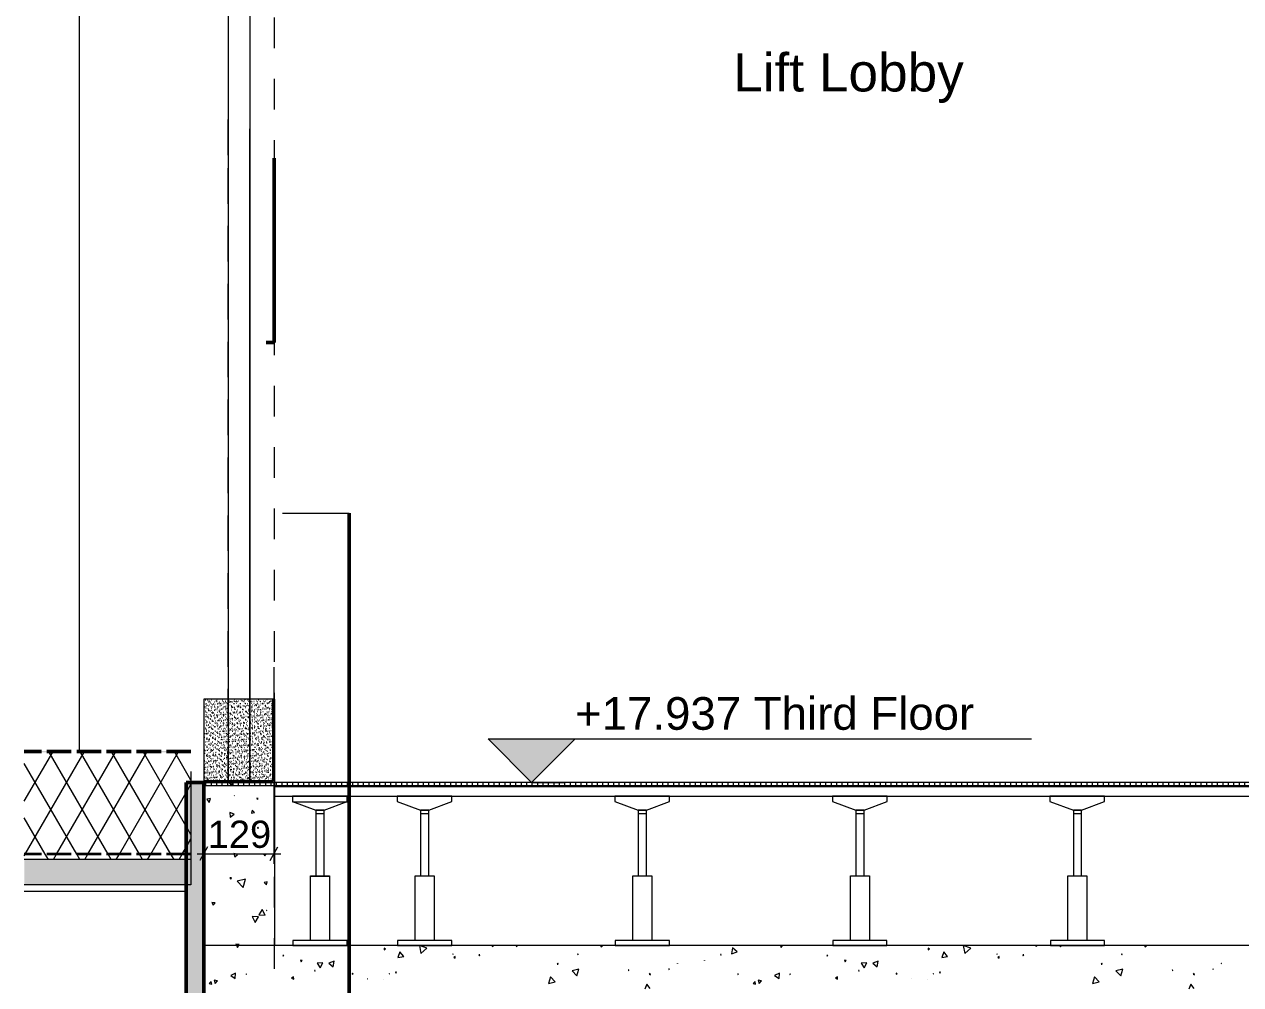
# Model space of a CAD drawing. Header units: millimetres. Extents: x -54677 to 188015, y -4000 to 32873.
# Drawn here: x -20314 to -18078, y 11778 to 13544 of the extents above; entities that cross this region are included whole.
import ezdxf

# ---------------------------------------------------------------- set-up
doc = ezdxf.new("R2010")
doc.units = ezdxf.units.MM
doc.header["$MEASUREMENT"] = 0
doc.linetypes.add('Dashed', pattern=[112.888889, 56.444445, -56.444445])
doc.linetypes.add('Hidden Line', pattern=[55, 45, -10])
for name, color, linetype, lineweight in [('0_Pen_No__1', 7, 'Continuous', 13), ('0_Pen_No__101', 252, 'Continuous', 15), ('0_Pen_No__2', 8, 'Continuous', 15), ('A-20-M_Floor_Slab_Pen_No__1', 7, 'Continuous', 13), ('A-20-M_Floor_Slab_Pen_No__160', 5, 'Continuous', 200), ('A-25-M_Wall_Int_Pen_No__3', 7, 'Continuous', 18), ('A-25-M_Wall_Int_Pen_No__87', 8, 'Continuous', 20), ('A-30-M_Stair_Pen_No__191', 7, 'Continuous', 5), ('A-95-M_Stair_Detail_Pen_No__1', 7, 'Continuous', 13), ('A-95-P_Text_1_50_GA_Pen_No__4', 7, 'Continuous', 20), ('New_A-20-M_Roof_Pen_No__193', 7, 'Continuous', 18), ('New_A-20-M_Roof_Pen_No__195', 7, 'Continuous', 35), ('New_A-20-M_Roof_Pen_No__4', 7, 'Continuous', 20), ('New_A-20-M_Roof_Pen_No__85', 8, 'Continuous', 20), ('New_A-25-M_Wall_Int_Pen_No__87', 8, 'Continuous', 20), ('New_A-30-M_Stair_Pen_No__191', 7, 'Continuous', 5), ('New_A-95-D_1_20_Pen_No__1', 7, 'Continuous', 13), ('New_A-95-D_Stair_Detail.Dim_Pen_No__4', 7, 'Continuous', 20), ('New_S-280-M_STRUCT_FRAME.IFC Import_Pen_No__90', 8, 'Continuous', 20)]:
    doc.layers.add(name, color=color, linetype=linetype, lineweight=lineweight)
for name, color, linetype, lineweight, true_color in [('A-20-M_Ceiling_Pen_No__241', 7, 'Continuous', 13, 0xc30c20), ('A-20-M_Floor_Slab_Pen_No__149', 7, 'Continuous', 0, 0x2a2a2a), ('A-30-M_Stair_Pen_No__145', 7, 'Continuous', 0, 0xa6a6a6), ('New_A-20-M_Roof_Pen_No__147', 7, 'Continuous', 0, 0x606060), ('New_A-20-M_Roof_Pen_No__149', 7, 'Continuous', 0, 0x2a2a2a), ('New_A-20-M_Roof_Pen_No__162', 7, 'Continuous', 0, 0xe47200), ('New_A-20-M_Roof_Pen_No__81', 7, 'Continuous', 20, 0x6a6a6a), ('New_A-25-M_Wall_Int_Pen_No__27', 7, 'Continuous', 50, 0x2a2a2a), ('New_A-25-M_Wall_Int_Pen_No__81', 7, 'Continuous', 20, 0x6a6a6a), ('New_A-30-M_Stair_Pen_No__145', 7, 'Continuous', 0, 0xa6a6a6), ('New_S-280-M_STRUCT_FRAME.IFC Import_Pen_No__30', 7, 'Continuous', 50, 0x2a2a2a)]:
    doc.layers.add(name, color=color, linetype=linetype, lineweight=lineweight, true_color=true_color)
doc.layers.add('New_A-95-D_1_20', color=7, linetype='Continuous')
doc.layers.add('New_A-95-D_Stair_Detail.Dim', color=7, linetype='Continuous')
doc.styles.add('GENERATED_STYLE_1', font='')
doc.styles.add('GENERATED_STYLE_2', font='')
doc.styles.get('GENERATED_STYLE_1').set_extended_font_data('Arial')
doc.styles.get('GENERATED_STYLE_2').set_extended_font_data('Swis721 BT')
doc.dimstyles.new('GENERATED_STYLE__1', dxfattribs={"dimtxt": 50, "dimasz": 19, "dimexe": 0.18, "dimexo": 50, "dimgap": 0.09, "dimtad": 1, "dimtih": 1, "dimtoh": 1, "dimdec": 0, "dimzin": 0, "dimdsep": 46, "dimtxsty": 'GENERATED_STYLE_1', "dimblk": 'ARROWHEAD_2', "dimblk1": 'ARROWHEAD_2', "dimblk2": 'ARROWHEAD_2', "dimcen": 0.09, "dimclrd": 7, "dimclre": 7, "dimclrt": 7, "dimadec": 0, "dimazin": 0, "dimtfac": 1, "dimtdec": 4, "dimtmove": 0, "dimatfit": 3, "dimfxl": 1, "dimtolj": 1, "dimtzin": 0, "dimarcsym": 0})
pattern_1 = [(60, (0, 0), (-43.30127, 25), []), (120, (0, 0), (43.30127, 25), [])]

# ---------------------------------------------------------------- blocks, each defined once
blk = doc.blocks.new('*X4')
at = {"layer": '0_Pen_No__101', "linetype": 'Continuous'}
for p, q in [((-19923.9, 11850), (-19922.2, 11846.7)), ((-19922.2, 11846.7), (-19920, 11850)), ((-19838.3, 11832), (-19837.8, 11830.4)), ((-19836.7, 11831.7), (-19838.3, 11832)), ((-19837.8, 11830.4), (-19836.7, 11831.7)), ((-19652.1, 11845.1), (-19652.3, 11842.2)), ((-19652.3, 11842.2), (-19649.6, 11843.4)), ((-19649.6, 11843.4), (-19652.1, 11845.1)), ((-19623.3, 11838.4), (-19627, 11828.3)), ((-19627, 11828.3), (-19616.4, 11830.1)), ((-19616.4, 11830.1), (-19623.3, 11838.4)), ((-19573.6, 11845.3), (-19587.6, 11850)), ((-19587.6, 11850), (-19584.6, 11835.5)), ((-19584.6, 11835.5), (-19573.6, 11845.3)), ((-19525.7, 11834.7), (-19526, 11834.5)), ((-19526, 11834.5), (-19525.6, 11834.4)), ((-19525.6, 11834.4), (-19525.7, 11834.7)), ((-19521.6, 11830), (-19524.2, 11828.8)), ((-19521.8, 11827.1), (-19521.6, 11830)), ((-19476.2, 11833), (-19478.2, 11833.1)), ((-19478.2, 11833.1), (-19477.2, 11831.3)), ((-19477.2, 11831.3), (-19476.2, 11833)), ((-19454, 11850), (-19453.9, 11848.4)), ((-19453.9, 11848.4), (-19451.5, 11850)), ((-19410.2, 11850), (-19408.6, 11847.9)), ((-19408.6, 11847.9), (-19407.7, 11850)), ((-19295.5, 11834.2), (-19296.7, 11833.9)), ((-19296.7, 11833.9), (-19295.8, 11833.1)), ((-19295.8, 11833.1), (-19295.5, 11834.2)), ((-19253.7, 11850), (-19253.7, 11847.8)), ((-19253.7, 11847.8), (-19250.6, 11849.6)), ((-19250.6, 11849.6), (-19251.2, 11850)), ((-19032.6, 11833.3), (-19033.7, 11833.3)), ((-19033.7, 11833.3), (-19033.1, 11832.4)), ((-19033.1, 11832.4), (-19032.6, 11833.3)), ((-19011.8, 11845.6), (-19013.8, 11834.9)), ((-19013.8, 11834.9), (-19003.5, 11838.4)), ((-19003.5, 11838.4), (-19011.8, 11845.6)), ((-18923.9, 11850), (-18922.2, 11846.7)), ((-18922.2, 11846.7), (-18920, 11850)), ((-18838.3, 11832), (-18837.8, 11830.4)), ((-18836.7, 11831.7), (-18838.3, 11832)), ((-18837.8, 11830.4), (-18836.7, 11831.7)), ((-18652.1, 11845.1), (-18652.3, 11842.2)), ((-18652.3, 11842.2), (-18649.6, 11843.4)), ((-18649.6, 11843.4), (-18652.1, 11845.1)), ((-18623.3, 11838.4), (-18627, 11828.3)), ((-18627, 11828.3), (-18616.4, 11830.1)), ((-18616.4, 11830.1), (-18623.3, 11838.4)), ((-18573.6, 11845.3), (-18587.6, 11850)), ((-18587.6, 11850), (-18584.6, 11835.5)), ((-18584.6, 11835.5), (-18573.6, 11845.3)), ((-18525.7, 11834.7), (-18526, 11834.5)), ((-18526, 11834.5), (-18525.6, 11834.4)), ((-18525.6, 11834.4), (-18525.7, 11834.7)), ((-18521.6, 11830), (-18524.2, 11828.8)), ((-18521.8, 11827.1), (-18521.6, 11830)), ((-18476.2, 11833), (-18478.2, 11833.1)), ((-18478.2, 11833.1), (-18477.2, 11831.3)), ((-18477.2, 11831.3), (-18476.2, 11833)), ((-18454, 11850), (-18453.9, 11848.4)), ((-18453.9, 11848.4), (-18451.5, 11850)), ((-18410.2, 11850), (-18408.6, 11847.9)), ((-18408.6, 11847.9), (-18407.7, 11850)), ((-18295.5, 11834.2), (-18296.7, 11833.9)), ((-18296.7, 11833.9), (-18295.8, 11833.1)), ((-18295.8, 11833.1), (-18295.5, 11834.2)), ((-18253.7, 11850), (-18253.7, 11847.8)), ((-18253.7, 11847.8), (-18250.6, 11849.6)), ((-18250.6, 11849.6), (-18251.2, 11850)), ((-19806, 11823.1), (-19805, 11820.1)), ((-19802.8, 11822.5), (-19806, 11823.1)), ((-19805, 11820.1), (-19802.8, 11822.5)), ((-19765.2, 11818), (-19775.3, 11817.6)), ((-19775.3, 11817.6), (-19770, 11809)), ((-19770, 11809), (-19765.2, 11818)), ((-19744.2, 11821.3), (-19753.9, 11817.9)), ((-19753.9, 11817.9), (-19746.2, 11811.2)), ((-19746.2, 11811.2), (-19744.2, 11821.3)), ((-19524.2, 11828.8), (-19521.8, 11827.1)), ((-19333, 11817.4), (-19334.3, 11816.1)), ((-19334.3, 11816.1), (-19332.5, 11815.7)), ((-19332.5, 11815.7), (-19333, 11817.4)), ((-19112.8, 11817), (-19113.2, 11817)), ((-19113.2, 11817), (-19113, 11816.7)), ((-19113, 11816.7), (-19112.8, 11817)), ((-19063.6, 11822.4), (-19063.6, 11821.9)), ((-19063.3, 11822.1), (-19063.6, 11822.4)), ((-19063.6, 11821.9), (-19063.3, 11822.1)), ((-18806, 11823.1), (-18805, 11820.1)), ((-18802.8, 11822.5), (-18806, 11823.1)), ((-18805, 11820.1), (-18802.8, 11822.5)), ((-18765.2, 11818), (-18775.3, 11817.6)), ((-18775.3, 11817.6), (-18770, 11809)), ((-18770, 11809), (-18765.2, 11818)), ((-18744.2, 11821.3), (-18753.9, 11817.9)), ((-18753.9, 11817.9), (-18746.2, 11811.2)), ((-18746.2, 11811.2), (-18744.2, 11821.3)), ((-18524.2, 11828.8), (-18521.8, 11827.1)), ((-18333, 11817.4), (-18334.3, 11816.1)), ((-18334.3, 11816.1), (-18332.5, 11815.7)), ((-18332.5, 11815.7), (-18333, 11817.4)), ((-18112.8, 11817), (-18113.2, 11817)), ((-18113.2, 11817), (-18113, 11816.7)), ((-18113, 11816.7), (-18112.8, 11817)), ((-19958.6, 11784.9), (-19965, 11786.5)), ((-19965, 11786.5), (-19963.1, 11780.1)), ((-19925.4, 11799.5), (-19934.4, 11795)), ((-19934.4, 11795), (-19926, 11789.5)), ((-19926, 11789.5), (-19925.4, 11799.5)), ((-19906.1, 11798.1), (-19906.3, 11797.1)), ((-19906.3, 11797.1), (-19905.3, 11797.4)), ((-19905.3, 11797.4), (-19906.1, 11798.1)), ((-19819, 11792.4), (-19822.6, 11789.9)), ((-19822.6, 11789.9), (-19818.6, 11788)), ((-19818.6, 11788), (-19819, 11792.4)), ((-19778.9, 11803.9), (-19780.1, 11804.1)), ((-19780.1, 11804.1), (-19779.7, 11802.9)), ((-19779.7, 11802.9), (-19778.9, 11803.9)), ((-19710.7, 11799.4), (-19711.2, 11797.6)), ((-19711.2, 11797.6), (-19709.4, 11798.1)), ((-19709.4, 11798.1), (-19710.7, 11799.4)), ((-19682.7, 11789), (-19682.7, 11788.8)), ((-19682.5, 11788.9), (-19682.7, 11789)), ((-19682.7, 11788.8), (-19682.5, 11788.9)), ((-19653.4, 11787), (-19653.6, 11786.9)), ((-19653.6, 11786.9), (-19653.4, 11786.8)), ((-19653.4, 11786.8), (-19653.4, 11787)), ((-19642.8, 11798.4), (-19643, 11798.1)), ((-19643, 11798.1), (-19642.6, 11798)), ((-19642.6, 11798), (-19642.8, 11798.4)), ((-19629.6, 11801), (-19631.6, 11800.9)), ((-19631.6, 11800.9), (-19630.6, 11799.2)), ((-19630.6, 11799.2), (-19629.6, 11801)), ((-19346.3, 11792.4), (-19350.3, 11780.5)), ((-19338, 11783.1), (-19346.3, 11792.4)), ((-19294.3, 11806.9), (-19306.9, 11803.7)), ((-19306.9, 11803.7), (-19297.8, 11794.4)), ((-19297.8, 11794.4), (-19294.3, 11806.9)), ((-19202.7, 11805.5), (-19203.4, 11804.5)), ((-19203.4, 11804.5), (-19202.2, 11804.3)), ((-19202.2, 11804.3), (-19202.7, 11805.5)), ((-19163.1, 11798.9), (-19164.9, 11797.3)), ((-19164.9, 11797.3), (-19162.6, 11796.5)), ((-19162.6, 11796.5), (-19163.1, 11798.9)), ((-19128, 11806.8), (-19129, 11807.1)), ((-19129, 11807.1), (-19128.8, 11806.1)), ((-19128.8, 11806.1), (-19128, 11806.8)), ((-19002, 11798.1), (-19002.1, 11796.6)), ((-19002.1, 11796.6), (-19000.7, 11797.3)), ((-19000.7, 11797.3), (-19002, 11798.1)), ((-18958.6, 11784.9), (-18965, 11786.5)), ((-18965, 11786.5), (-18963.1, 11780.1)), ((-18925.4, 11799.5), (-18934.4, 11795)), ((-18934.4, 11795), (-18926, 11789.5)), ((-18926, 11789.5), (-18925.4, 11799.5)), ((-18906.1, 11798.1), (-18906.3, 11797.1)), ((-18906.3, 11797.1), (-18905.3, 11797.4)), ((-18905.3, 11797.4), (-18906.1, 11798.1)), ((-18819, 11792.4), (-18822.6, 11789.9)), ((-18822.6, 11789.9), (-18818.6, 11788)), ((-18818.6, 11788), (-18819, 11792.4)), ((-18778.9, 11803.9), (-18780.1, 11804.1)), ((-18780.1, 11804.1), (-18779.7, 11802.9)), ((-18779.7, 11802.9), (-18778.9, 11803.9)), ((-18710.7, 11799.4), (-18711.2, 11797.6)), ((-18711.2, 11797.6), (-18709.4, 11798.1)), ((-18709.4, 11798.1), (-18710.7, 11799.4)), ((-18682.7, 11789), (-18682.7, 11788.8)), ((-18682.5, 11788.9), (-18682.7, 11789)), ((-18682.7, 11788.8), (-18682.5, 11788.9)), ((-18653.4, 11787), (-18653.6, 11786.9)), ((-18653.6, 11786.9), (-18653.4, 11786.8)), ((-18653.4, 11786.8), (-18653.4, 11787)), ((-18642.8, 11798.4), (-18643, 11798.1)), ((-18643, 11798.1), (-18642.6, 11798)), ((-18642.6, 11798), (-18642.8, 11798.4)), ((-18629.6, 11801), (-18631.6, 11800.9)), ((-18631.6, 11800.9), (-18630.6, 11799.2)), ((-18630.6, 11799.2), (-18629.6, 11801)), ((-18346.3, 11792.4), (-18350.3, 11780.5)), ((-18338, 11783.1), (-18346.3, 11792.4)), ((-18294.3, 11806.9), (-18306.9, 11803.7)), ((-18306.9, 11803.7), (-18297.8, 11794.4)), ((-18297.8, 11794.4), (-18294.3, 11806.9)), ((-18202.7, 11805.5), (-18203.4, 11804.5)), ((-18203.4, 11804.5), (-18202.2, 11804.3)), ((-18202.2, 11804.3), (-18202.7, 11805.5)), ((-18163.1, 11798.9), (-18164.9, 11797.3)), ((-18164.9, 11797.3), (-18162.6, 11796.5)), ((-18162.6, 11796.5), (-18163.1, 11798.9)), ((-18128, 11806.8), (-18129, 11807.1)), ((-18129, 11807.1), (-18128.8, 11806.1)), ((-18128.8, 11806.1), (-18128, 11806.8)), ((-19970.3, 11783.7), (-19973.9, 11780.5)), ((-19973.9, 11780.5), (-19969.4, 11779)), ((-19969.4, 11779), (-19970.3, 11783.7)), ((-19963.1, 11780.1), (-19958.6, 11784.9)), ((-19350.3, 11780.5), (-19338, 11783.1)), ((-19169.4, 11778.9), (-19173, 11769.8)), ((-19163.3, 11771.2), (-19169.4, 11778.9)), ((-18970.3, 11783.7), (-18973.9, 11780.5)), ((-18973.9, 11780.5), (-18969.4, 11779)), ((-18969.4, 11779), (-18970.3, 11783.7)), ((-18963.1, 11780.1), (-18958.6, 11784.9)), ((-18350.3, 11780.5), (-18338, 11783.1)), ((-18169.4, 11778.9), (-18173, 11769.8)), ((-18163.3, 11771.2), (-18169.4, 11778.9))]:
    blk.add_line(p, q, dxfattribs=at)
blk = doc.blocks.new('Fill_2_1', base_point=(0, 0))
at = {"layer": '0_Pen_No__101', "color": 8, "linetype": 'Continuous', "lineweight": 15}
for p, q in [((-19984.1, 11850), (-19984.1, 11760)), ((-19468.3, 11850), (-19984.1, 11850)), ((-18277.8, 11850), (-19468.3, 11850)), ((-16934.1, 11850), (-18277.8, 11850))]:
    blk.add_line(p, q, dxfattribs=at)
at = {"layer": '0_Pen_No__101', "linetype": 'Continuous'}
blk.add_blockref('*X4', (0, 0), dxfattribs=at)
blk = doc.blocks.new('*X10')
at = {"layer": '0_Pen_No__101', "linetype": 'Continuous'}
for p, q in [((-19930.9, 12149.7), (-19936.5, 12148.8)), ((-19936.5, 12148.8), (-19933, 12144.3)), ((-19933, 12144.3), (-19930.9, 12149.7)), ((-19927.9, 12125.7), (-19927.6, 12125.1)), ((-19927.2, 12125.6), (-19927.9, 12125.7)), ((-19927.6, 12125.1), (-19927.2, 12125.6)), ((-19884.2, 12120.5), (-19886.4, 12121.2)), ((-19886.4, 12121.2), (-19885.8, 12119)), ((-19885.8, 12119), (-19884.2, 12120.5)), ((-19971.3, 12120.3), (-19978.6, 12119.1)), ((-19978.6, 12119.1), (-19973.9, 12113.3)), ((-19973.9, 12113.3), (-19971.3, 12120.3)), ((-19895, 12099), (-19896.4, 12093.4)), ((-19890.9, 12095), (-19895, 12099)), ((-19936.3, 12094.8), (-19935.2, 12086.2)), ((-19928.3, 12091.4), (-19936.3, 12094.8)), ((-19935.2, 12086.2), (-19928.3, 12091.4)), ((-19896.4, 12093.4), (-19890.9, 12095)), ((-19884.4, 12067.6), (-19885.4, 12065.8)), ((-19885.4, 12065.8), (-19883.4, 12065.9)), ((-19883.4, 12065.9), (-19884.4, 12067.6)), ((-19928.5, 12019.4), (-19926.8, 12013.1)), ((-19922.2, 12017.7), (-19928.5, 12019.4)), ((-19926.8, 12013.1), (-19922.2, 12017.7)), ((-19870, 12017.6), (-19873.3, 12017.7)), ((-19873.3, 12017.7), (-19871.7, 12014.8)), ((-19871.7, 12014.8), (-19870, 12017.6)), ((-19933, 11974.3), (-19935.8, 11974.3)), ((-19935.8, 11974.3), (-19934.4, 11971.9)), ((-19934.4, 11971.9), (-19933, 11974.3)), ((-19907.4, 11972.1), (-19922.8, 11968.2)), ((-19922.8, 11968.2), (-19911.7, 11956.8)), ((-19911.7, 11956.8), (-19907.4, 11972.1)), ((-19867.1, 11967.5), (-19872.7, 11966.2)), ((-19872.7, 11966.2), (-19868.8, 11962)), ((-19868.8, 11962), (-19867.1, 11967.5)), ((-19963.3, 11928.7), (-19969, 11929.5)), ((-19969, 11929.5), (-19966.8, 11924.2)), ((-19966.8, 11924.2), (-19963.3, 11928.7)), ((-19883.4, 11902.8), (-19895.2, 11903.2)), ((-19895.2, 11903.2), (-19889.7, 11892.7)), ((-19889.7, 11892.7), (-19883.4, 11902.8)), ((-19876.5, 11916.4), (-19882.7, 11906.4)), ((-19882.7, 11906.4), (-19870.9, 11906)), ((-19870.9, 11906), (-19876.5, 11916.4)), ((-19868.1, 11914.5), (-19868.5, 11914.2)), ((-19868.5, 11914.2), (-19868.1, 11913.9)), ((-19868.1, 11913.9), (-19868.1, 11914.5)), ((-19925.1, 11852.4), (-19922.2, 11846.7)), ((-19918.7, 11852.1), (-19925.1, 11852.4)), ((-19922.2, 11846.7), (-19918.7, 11852.1))]:
    blk.add_line(p, q, dxfattribs=at)
blk = doc.blocks.new('Fill_5_1', base_point=(0, 0))
at = {"layer": '0_Pen_No__101', "linetype": 'Continuous'}
blk.add_blockref('*X10', (0, 0), dxfattribs=at)
blk = doc.blocks.new('*X20')
at = {"layer": 'New_A-20-M_Roof_Pen_No__162', "linetype": 'Continuous'}
for points in [[(-20313.9, 12205.6), (-20249.4, 12205.6), (-20249.4, 12207.6), (-20313.9, 12207.6)], [(-20007.5, 12207.6), (-20099.4, 12207.6), (-20099.4, 12205.6), (-20007.5, 12205.6)]]:
    blk.add_hatch(color=256, dxfattribs=at).paths.add_polyline_path(points)
blk = doc.blocks.new('Fill_10_1', base_point=(0, 0))
at = {"layer": 'New_A-20-M_Roof_Pen_No__162', "linetype": 'Continuous'}
blk.add_blockref('*X20', (0, 0), dxfattribs=at)
blk = doc.blocks.new('*D35')
at = {"layer": 'New_A-95-D_1_20_Pen_No__1', "linetype": 'Continuous'}
for p, q in [((-19854.8, 12000.3), (-19854.8, 12361.9)), ((-19976.9, 12031.5), (-19991.3, 12006.5)), ((-19984.1, 11810), (-19984.1, 12037.8)), ((-19862, 12006.5), (-19847.5, 12031.5)), ((-19996.3, 12019), (-19984.1, 12019)), ((-19984.1, 12019), (-19854.8, 12019)), ((-19854.8, 12019), (-19842.5, 12019))]:
    blk.add_line(p, q, dxfattribs=at)
at = {"layer": 'New_A-95-D_1_20_Pen_No__1', "insert": (-19976.6, 12029), "char_height": 50, "attachment_point": 7, "style": 'GENERATED_STYLE_1'}
blk.add_mtext('\\A1;{\\fArial|b0|i0|c0|p34;129}', dxfattribs=at)
blk = doc.blocks.new('ARROWHEAD_2')
at = {"color": 0, "linetype": 'Continuous', "lineweight": 0}
for p, q in [((0, 0), (-1, 0)), ((-0.38, -0.66), (0.38, 0.66))]:
    blk.add_line(p, q, dxfattribs=at)
blk = doc.blocks.new('Dimension_4_1', base_point=(-19381.3, 12150))
at = {"layer": 'New_A-95-D_Stair_Detail.Dim', "linetype": 'Continuous', "lineweight": 0, "true_color": 0x000000}
blk.add_hatch(color=178, dxfattribs=at).paths.add_polyline_path([(-19381.3, 12150), (-19301.3, 12230), (-19461.3, 12230)])
at = {"layer": 'New_A-95-D_Stair_Detail.Dim_Pen_No__4', "linetype": 'Continuous'}
for p, q in [((-19381.3, 12150), (-19461.3, 12230)), ((-19461.3, 12230), (-19301.3, 12230)), ((-19301.3, 12230), (-19381.3, 12150)), ((-19301.3, 12230), (-18462.4, 12230)), ((-19381.3, 12150), (-19441.3, 12150)), ((-19381.3, 12150), (-19321.3, 12150))]:
    blk.add_line(p, q, dxfattribs=at)
at = {"layer": 'New_A-95-D_Stair_Detail.Dim_Pen_No__4', "insert": (-19301.3, 12246), "char_height": 60, "attachment_point": 7, "style": 'GENERATED_STYLE_1'}
blk.add_mtext('\\A1;{\\fArial|b0|i0|c0|p34;+17.937 Third Floor}', dxfattribs=at)

msp = doc.modelspace()

# ---------------------------------------------------------------- hatches: boundary and pattern name
at = {"layer": '0_Pen_No__101', "linetype": 'Continuous'}
h = msp.add_hatch(dxfattribs=at)
h.set_pattern_fill('AR_SAND_0001', color=256, style=0, pattern_type=2)
h.set_pattern_definition([(37.5, (0, 0), (-0.2519482, 7.7065243), [0, -6.079392, 0, -6.79932, 0, -6.49935]), (7.5, (0, 0), (7.078399, 11.2874554), [0, -3.279672, 0, -5.479452, 0, -2.09979]), (327.5, (-4.9195, -8e-16), (12.4553218, 0.022634), [0, -1.9998, 0, -7.19928, 0, -9.39906]), (317.5, (-4.92, -8e-16), (12.023304, 3.510351), [0, -0.9999, 0, -4.719528, 0, -5.39946])])
h.paths.add_polyline_path([(-19857.1, 12153), (-19857.1, 12303), (-19984.1, 12303), (-19984.1, 12153)])
at = {"layer": 'A-20-M_Floor_Slab_Pen_No__160', "linetype": 'Continuous', "lineweight": 0, "true_color": 0x00007f}
msp.add_hatch(color=176, dxfattribs=at).paths.add_polyline_path([(-19984.1, 12150), (-19853.8, 12150), (-19853.8, 12303), (-19857.1, 12303), (-19857.1, 12153), (-19984.1, 12153)])
at = {"layer": 'A-30-M_Stair_Pen_No__145', "linetype": 'Continuous'}
h = msp.add_hatch(dxfattribs=at)
h.set_pattern_fill('Floor_Finish_0001', color=256, style=0, pattern_type=2)
h.set_pattern_definition([(90, (0, 0), (-10, 0), [])])
h.paths.add_polyline_path([(-19984.1, 12144.5), (-16696.7, 12144.5), (-16696.7, 12150), (-19984.1, 12150)])
at = {"layer": 'New_A-20-M_Roof_Pen_No__81', "linetype": 'Continuous', "lineweight": 0, "true_color": 0x353535}
msp.add_hatch(color=250, dxfattribs=at).paths.add_polyline_path([(-20313.9, 12008), (-20313.9, 11962), (-20007.5, 11962), (-20007.5, 12008)])
at = {"layer": 'New_A-20-M_Roof_Pen_No__85', "linetype": 'Continuous'}
h = msp.add_hatch(dxfattribs=at)
h.set_pattern_fill('Batt_Insulation_0001', color=256, style=0, pattern_type=2)
h.set_pattern_definition(pattern_1)
h.paths.add_polyline_path([(-20313.9, 12205.6), (-20313.9, 12018), (-20007.5, 12018), (-20007.5, 12205.6)])
h = msp.add_hatch(dxfattribs=at)
h.set_pattern_fill('Batt_Insulation_0001', color=256, style=0, pattern_type=2)
h.set_pattern_definition(pattern_1)
h.paths.add_polyline_path([(-20313.9, 12018), (-20313.9, 12008), (-20007.5, 12008), (-20007.5, 12018)])
at = {"layer": 'New_A-25-M_Wall_Int_Pen_No__81', "linetype": 'Continuous', "lineweight": 0, "true_color": 0x353535}
h = msp.add_hatch(color=250, dxfattribs=at)
h.paths.add_polyline_path([(-19984.1, 12150), (-20016.6, 12150), (-20016.6, 0), (-19732.3, 0), (-19732.3, 11700), (-19783.8, 11700), (-19783.8, 11691.4), (-19841.3, 11691.4), (-19848.5, 11688.4), (-19851.5, 11681.2), (-19851.5, 11320.8), (-19848.5, 11313.6), (-19841.3, 11310.6), (-19783.8, 11310.6), (-19783.8, 11302), (-19925.6, 11302), (-19925.6, 11310.6), (-19868.1, 11310.6), (-19860.9, 11313.6), (-19857.9, 11320.8), (-19857.9, 11681.2), (-19860.9, 11688.4), (-19868.1, 11691.4), (-19925.6, 11691.4), (-19925.6, 11700), (-19984.1, 11700)])
h.paths.add_polyline_path([(-19869.7, 10989.9), (-19854.7, 10989.9), (-19854.7, 10766.4), (-19869.7, 10766.4)], flags=0)
h.paths.add_polyline_path([(-19839.7, 8331.6), (-19839.7, 8108.1), (-19854.7, 8108.1), (-19854.7, 8331.6)], flags=0)
h.paths.add_polyline_path([(-19925.6, 7650), (-19783.8, 7650), (-19783.8, 7641.4), (-19841.3, 7641.4), (-19848.5, 7638.4), (-19851.5, 7631.2), (-19851.5, 7270.8), (-19848.5, 7263.6), (-19841.3, 7260.6), (-19783.8, 7260.6), (-19783.8, 7252), (-19925.6, 7252), (-19925.6, 7260.6), (-19868.1, 7260.6), (-19860.9, 7263.6), (-19857.9, 7270.8), (-19857.9, 7631.2), (-19860.9, 7638.4), (-19868.1, 7641.4), (-19925.6, 7641.4)], flags=0)
h.paths.add_polyline_path([(-19783.8, 3202), (-19925.6, 3202), (-19925.6, 3210.6), (-19868.1, 3210.6), (-19860.9, 3213.6), (-19857.9, 3220.8), (-19857.9, 3581.2), (-19860.9, 3588.4), (-19868.1, 3591.4), (-19925.6, 3591.4), (-19925.6, 3600), (-19783.8, 3600), (-19783.8, 3591.4), (-19841.3, 3591.4), (-19848.5, 3588.4), (-19851.5, 3581.2), (-19851.5, 3220.8), (-19848.5, 3213.6), (-19841.3, 3210.6), (-19783.8, 3210.6)], flags=0)
at = {"layer": 'New_A-30-M_Stair_Pen_No__145', "linetype": 'Continuous'}
h = msp.add_hatch(dxfattribs=at)
h.set_pattern_fill('Plywood_0001', color=256, style=0, pattern_type=2)
h.set_pattern_definition([(0, (0, 0), (0, 40), [])])
h.paths.add_polyline_path([(-16696.7, 12142), (-19853.8, 12142), (-19853.8, 12125), (-16696.7, 12125)])

# ---------------------------------------------------------------- linework, layer by layer
at = {"layer": '0_Pen_No__1', "linetype": 'Continuous', "flags": 128}
for points in [[(-20076.9, 12017.7), (-20076.9, 12017.7)], [(-20075.7, 12017.7), (-20075.7, 12017.7)]]:
    msp.add_lwpolyline(points, dxfattribs=at)
at = {"layer": '0_Pen_No__2', "linetype": 'Continuous', "flags": 128}
msp.add_lwpolyline([(-19857.1, 12153), (-19857.1, 12303), (-19984.1, 12303), (-19984.1, 12153)], close=True, dxfattribs=at)
at = {"layer": 'A-20-M_Ceiling_Pen_No__241', "linetype": 'Dashed'}
msp.add_line((-19854.8, 20217.3), (-19854.8, -4000), dxfattribs=at)
at = {"layer": 'A-20-M_Floor_Slab_Pen_No__1', "linetype": 'Continuous', "flags": 128}
msp.add_lwpolyline([(-19984.1, 12150), (-19853.8, 12150), (-19853.8, 12303), (-19857.1, 12303), (-19857.1, 12153), (-19984.1, 12153)], close=True, dxfattribs=at)
at = {"layer": 'A-20-M_Floor_Slab_Pen_No__149', "linetype": 'Continuous'}
msp.add_line((-19853.8, 12153), (-19853.8, 11850), dxfattribs=at)
at = {"layer": 'A-25-M_Wall_Int_Pen_No__3', "linetype": 'Continuous'}
for p, q in [((-19939.1, 14588), (-19939.1, 12150)), ((-19899.1, 14576), (-19899.1, 12150)), ((-19899, 13974.5), (-19899, 13386.1)), ((-19939.2, 13523.7), (-19939.2, 13458.2)), ((-19939.2, 13434.5), (-19939.2, 13369)), ((-19939.2, 13303.5), (-19939.2, 13369)), ((-19899, 12763.5), (-19899, 13351.9)), ((-19939.2, 13214.3), (-19939.2, 13279.8)), ((-19939.2, 13107.9), (-19939.2, 13173.4)), ((-19939.2, 13001.4), (-19939.2, 13066.9)), ((-19939.2, 12895), (-19939.2, 12960.5)), ((-19939.2, 12788.6), (-19939.2, 12854.1)), ((-19939.2, 12682.2), (-19939.2, 12747.6)), ((-19899, 12150), (-19899, 12763.5)), ((-19939.2, 12575.7), (-19939.2, 12641.2)), ((-19939.2, 12469.3), (-19939.2, 12534.8)), ((-19939.2, 12362.9), (-19939.2, 12428.4)), ((-19939.2, 12256.4), (-19939.2, 12321.9)), ((-19939.2, 12150), (-19939.2, 12215.5))]:
    msp.add_line(p, q, dxfattribs=at)
at = {"layer": 'A-25-M_Wall_Int_Pen_No__87', "linetype": 'Continuous'}
msp.add_line((-20212.9, 14670), (-20212.9, 12207.6), dxfattribs=at)
at = {"layer": 'A-30-M_Stair_Pen_No__191', "linetype": 'Continuous', "flags": 128}
for points in [[(-19984.1, 12144.5), (-16696.7, 12144.5), (-16696.7, 12150), (-19984.1, 12150)], [(-19777.8, 12099.3), (-19762.7, 12099.3), (-19720.3, 12114.9), (-19720.3, 12125), (-19820.8, 12125), (-19820.8, 12114.9)], [(-19820.8, 12114.4), (-19720.3, 12114.4), (-19720.3, 12124.6), (-19820.8, 12124.6)], [(-19585.2, 12099.3), (-19570.1, 12099.3), (-19527.7, 12114.9), (-19527.7, 12125), (-19628.2, 12125), (-19628.2, 12114.9)], [(-19185.2, 12099.3), (-19170.1, 12099.3), (-19127.7, 12114.9), (-19127.7, 12125), (-19228.2, 12125), (-19228.2, 12114.9)], [(-19185.2, 12099.3), (-19170.1, 12099.3), (-19127.7, 12114.9), (-19127.7, 12125), (-19228.2, 12125), (-19228.2, 12114.9)], [(-18785.2, 12099.3), (-18770.1, 12099.3), (-18727.7, 12114.9), (-18727.7, 12125), (-18828.2, 12125), (-18828.2, 12114.9)], [(-18785.2, 12099.3), (-18770.1, 12099.3), (-18727.7, 12114.9), (-18727.7, 12125), (-18828.2, 12125), (-18828.2, 12114.9)], [(-18785.2, 12099.3), (-18770.1, 12099.3), (-18727.7, 12114.9), (-18727.7, 12125), (-18828.2, 12125), (-18828.2, 12114.9)], [(-18385.2, 12099.3), (-18370.1, 12099.3), (-18327.7, 12114.9), (-18327.7, 12125), (-18428.2, 12125), (-18428.2, 12114.9)], [(-18385.2, 12099.3), (-18370.1, 12099.3), (-18327.7, 12114.9), (-18327.7, 12125), (-18428.2, 12125), (-18428.2, 12114.9)], [(-18385.2, 12099.3), (-18370.1, 12099.3), (-18327.7, 12114.9), (-18327.7, 12125), (-18428.2, 12125), (-18428.2, 12114.9)], [(-18385.2, 12099.3), (-18370.1, 12099.3), (-18327.7, 12114.9), (-18327.7, 12125), (-18428.2, 12125), (-18428.2, 12114.9)], [(-19777.8, 11978.4), (-19762.7, 11978.4), (-19762.7, 12099.3), (-19777.8, 12099.3)], [(-19585.2, 11978.4), (-19570.1, 11978.4), (-19570.1, 12099.3), (-19585.2, 12099.3)], [(-19185.2, 11978.4), (-19170.1, 11978.4), (-19170.1, 12099.3), (-19185.2, 12099.3)], [(-19185.2, 11978.4), (-19170.1, 11978.4), (-19170.1, 12099.3), (-19185.2, 12099.3)], [(-18785.2, 11978.4), (-18770.1, 11978.4), (-18770.1, 12099.3), (-18785.2, 12099.3)], [(-18785.2, 11978.4), (-18770.1, 11978.4), (-18770.1, 12099.3), (-18785.2, 12099.3)], [(-18785.2, 11978.4), (-18770.1, 11978.4), (-18770.1, 12099.3), (-18785.2, 12099.3)], [(-18385.2, 11978.4), (-18370.1, 11978.4), (-18370.1, 12099.3), (-18385.2, 12099.3)], [(-18385.2, 11978.4), (-18370.1, 11978.4), (-18370.1, 12099.3), (-18385.2, 12099.3)], [(-18385.2, 11978.4), (-18370.1, 11978.4), (-18370.1, 12099.3), (-18385.2, 12099.3)], [(-18385.2, 11978.4), (-18370.1, 11978.4), (-18370.1, 12099.3), (-18385.2, 12099.3)], [(-19777.8, 11978.4), (-19762.7, 11978.4), (-19762.7, 12092.3), (-19777.8, 12092.3)], [(-19585.2, 11978.4), (-19570.1, 11978.4), (-19570.1, 12092.3), (-19585.2, 12092.3)], [(-19185.2, 11978.4), (-19170.1, 11978.4), (-19170.1, 12092.3), (-19185.2, 12092.3)], [(-19185.2, 11978.4), (-19170.1, 11978.4), (-19170.1, 12092.3), (-19185.2, 12092.3)], [(-18785.2, 11978.4), (-18770.1, 11978.4), (-18770.1, 12092.3), (-18785.2, 12092.3)], [(-18785.2, 11978.4), (-18770.1, 11978.4), (-18770.1, 12092.3), (-18785.2, 12092.3)], [(-18785.2, 11978.4), (-18770.1, 11978.4), (-18770.1, 12092.3), (-18785.2, 12092.3)], [(-18385.2, 11978.4), (-18370.1, 11978.4), (-18370.1, 12092.3), (-18385.2, 12092.3)], [(-18385.2, 11978.4), (-18370.1, 11978.4), (-18370.1, 12092.3), (-18385.2, 12092.3)], [(-18385.2, 11978.4), (-18370.1, 11978.4), (-18370.1, 12092.3), (-18385.2, 12092.3)], [(-18385.2, 11978.4), (-18370.1, 11978.4), (-18370.1, 12092.3), (-18385.2, 12092.3)], [(-19787.7, 11978.4), (-19752.7, 11978.4), (-19752.7, 11859.5), (-19787.7, 11859.5)], [(-19787.7, 11977.9), (-19752.7, 11977.9), (-19752.7, 11859.1), (-19787.7, 11859.1)], [(-19595.1, 11978.4), (-19560.2, 11978.4), (-19560.2, 11859.5), (-19595.1, 11859.5)], [(-19195.1, 11978.4), (-19160.2, 11978.4), (-19160.2, 11859.5), (-19195.1, 11859.5)], [(-19195.1, 11978.4), (-19160.2, 11978.4), (-19160.2, 11859.5), (-19195.1, 11859.5)], [(-18795.1, 11978.4), (-18760.2, 11978.4), (-18760.2, 11859.5), (-18795.1, 11859.5)], [(-18795.1, 11978.4), (-18760.2, 11978.4), (-18760.2, 11859.5), (-18795.1, 11859.5)], [(-18795.1, 11978.4), (-18760.2, 11978.4), (-18760.2, 11859.5), (-18795.1, 11859.5)], [(-18395.1, 11978.4), (-18360.2, 11978.4), (-18360.2, 11859.5), (-18395.1, 11859.5)], [(-18395.1, 11978.4), (-18360.2, 11978.4), (-18360.2, 11859.5), (-18395.1, 11859.5)], [(-18395.1, 11978.4), (-18360.2, 11978.4), (-18360.2, 11859.5), (-18395.1, 11859.5)], [(-18395.1, 11978.4), (-18360.2, 11978.4), (-18360.2, 11859.5), (-18395.1, 11859.5)], [(-19820, 11850), (-19720.4, 11850), (-19720.4, 11859.5), (-19820, 11859.5)], [(-19627.5, 11850), (-19527.9, 11850), (-19527.9, 11859.5), (-19627.5, 11859.5)], [(-19227.5, 11850), (-19127.9, 11850), (-19127.9, 11859.5), (-19227.5, 11859.5)], [(-19227.5, 11850), (-19127.9, 11850), (-19127.9, 11859.5), (-19227.5, 11859.5)], [(-18827.5, 11850), (-18727.9, 11850), (-18727.9, 11859.5), (-18827.5, 11859.5)], [(-18827.5, 11850), (-18727.9, 11850), (-18727.9, 11859.5), (-18827.5, 11859.5)], [(-18827.5, 11850), (-18727.9, 11850), (-18727.9, 11859.5), (-18827.5, 11859.5)], [(-18427.5, 11850), (-18327.9, 11850), (-18327.9, 11859.5), (-18427.5, 11859.5)], [(-18427.5, 11850), (-18327.9, 11850), (-18327.9, 11859.5), (-18427.5, 11859.5)], [(-18427.5, 11850), (-18327.9, 11850), (-18327.9, 11859.5), (-18427.5, 11859.5)], [(-18427.5, 11850), (-18327.9, 11850), (-18327.9, 11859.5), (-18427.5, 11859.5)]]:
    msp.add_lwpolyline(points, close=True, dxfattribs=at)
at = {"layer": 'A-95-M_Stair_Detail_Pen_No__1', "linetype": 'Continuous', "flags": 128}
msp.add_lwpolyline([(-19984.1, 12150), (-19984.1, 12153), (-19857.1, 12153), (-19857.1, 12303), (-19853.8, 12303), (-19853.8, 12150)], close=True, dxfattribs=at)
at = {"layer": 'New_A-20-M_Roof_Pen_No__147', "linetype": 'Continuous'}
msp.add_line((-20007.5, 12008), (-20007.5, 11962), dxfattribs=at)
at = {"layer": 'New_A-20-M_Roof_Pen_No__149', "linetype": 'Continuous'}
msp.add_line((-20007.5, 12008), (-20313.9, 12008), dxfattribs=at)
at = {"layer": 'New_A-20-M_Roof_Pen_No__193', "linetype": 'Continuous', "flags": 128}
msp.add_lwpolyline([(-20007.5, 12170), (-20007.5, 12168), (-20007.5, 12018), (-20007.5, 12008)], dxfattribs=at)
at = {"layer": 'New_A-20-M_Roof_Pen_No__195', "linetype": 'Hidden Line'}
for p, q in [((-20007.5, 12207.6), (-20313.9, 12207.6)), ((-20007.5, 12205.6), (-20313.9, 12205.6)), ((-20007.5, 12018), (-20313.9, 12018))]:
    msp.add_line(p, q, dxfattribs=at)
at = {"layer": 'New_A-20-M_Roof_Pen_No__4', "linetype": 'Continuous'}
msp.add_line((-20007.5, 11962), (-20313.9, 11962), dxfattribs=at)
at = {"layer": 'New_A-25-M_Wall_Int_Pen_No__27', "linetype": 'Continuous'}
for p, q in [((-19716.8, 12645), (-19716.8, 11024.9)), ((-20016.6, 12150), (-20016.6, 8800)), ((-19984.1, 12150), (-20016.6, 12150))]:
    msp.add_line(p, q, dxfattribs=at)
at = {"layer": 'New_A-25-M_Wall_Int_Pen_No__27', "linetype": 'Continuous', "flags": 128}
msp.add_lwpolyline([(-19984.1, 12150), (-19984.1, 12125), (-19984.1, 11850), (-19984.1, 11700)], dxfattribs=at)
at = {"layer": 'New_A-25-M_Wall_Int_Pen_No__87', "linetype": 'Continuous'}
msp.add_line((-19839.1, 12645), (-19716.6, 12645), dxfattribs=at)
at = {"layer": 'New_A-30-M_Stair_Pen_No__191', "linetype": 'Continuous', "flags": 128}
msp.add_lwpolyline([(-16696.7, 12142), (-19853.8, 12142), (-19853.8, 12125), (-16696.7, 12125)], close=True, dxfattribs=at)
at = {"layer": 'New_S-280-M_STRUCT_FRAME.IFC Import_Pen_No__30', "linetype": 'Continuous'}
for p in [(-19854.3, 13298.2), (-19869.3, 12959.2)]:
    msp.add_line(p, (-19854.3, 12959.2), dxfattribs=at)
at = {"layer": 'New_S-280-M_STRUCT_FRAME.IFC Import_Pen_No__90', "linetype": 'Continuous'}
msp.add_line((-20313.9, 11950), (-20016.6, 11950), dxfattribs=at)

# ---------------------------------------------------------------- block references
at = {"layer": '0_Pen_No__101', "linetype": 'Continuous'}
for name in ['Fill_5_1', 'Fill_2_1']:
    msp.add_blockref(name, (0, 0), dxfattribs=at)
at = {"layer": 'New_A-20-M_Roof_Pen_No__162', "linetype": 'Continuous'}
msp.add_blockref('Fill_10_1', (0, 0), dxfattribs=at)
at = {"layer": 'New_A-95-D_Stair_Detail.Dim', "linetype": 'Continuous'}
msp.add_blockref('Dimension_4_1', (-19381.3, 12150), dxfattribs=at)

# ---------------------------------------------------------------- texts
at = {"layer": 'A-95-P_Text_1_50_GA_Pen_No__4', "linetype": 'Continuous', "insert": (-18798.7, 13445.1), "char_height": 70, "attachment_point": 5, "style": 'GENERATED_STYLE_2'}
msp.add_mtext('\\A1;{\\fSwis721 BT|b0|i0|c0|p34;Lift Lobby}', dxfattribs=at)

# ---------------------------------------------------------------- dimensions: what is measured, and where the dimension line sits
at = {"layer": 'New_A-95-D_1_20', "linetype": 'Continuous'}
dim = msp.add_linear_dim(base=(-19854.8, 12019), p1=(-19984.1, 11760), p2=(-19854.8, 12411.9), dimstyle='GENERATED_STYLE__1', dxfattribs=at)
dim.commit()
dim.dimension.update_dxf_attribs({"geometry": '*D35', "text_midpoint": (-19913.4, 12054), "dimtype": 160})

doc.saveas('drawing.dxf')
